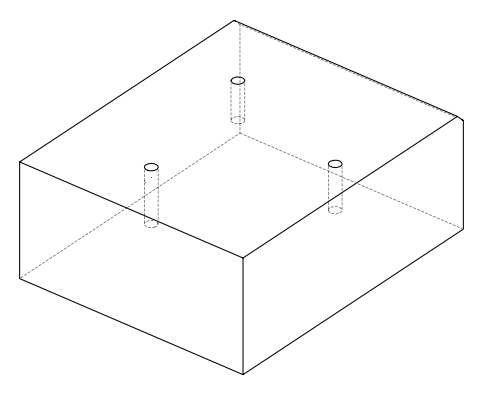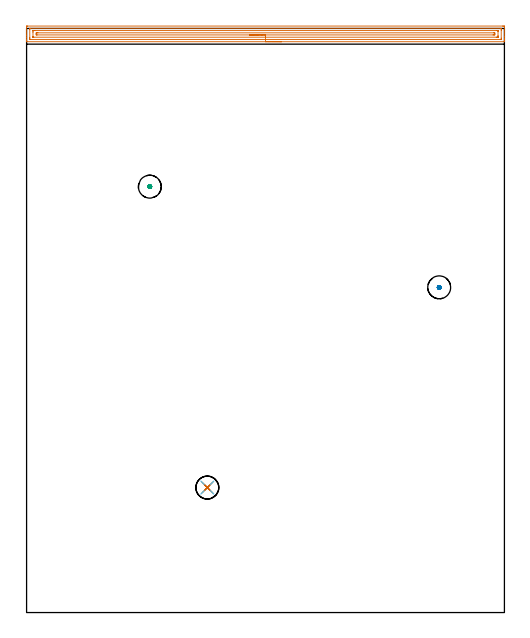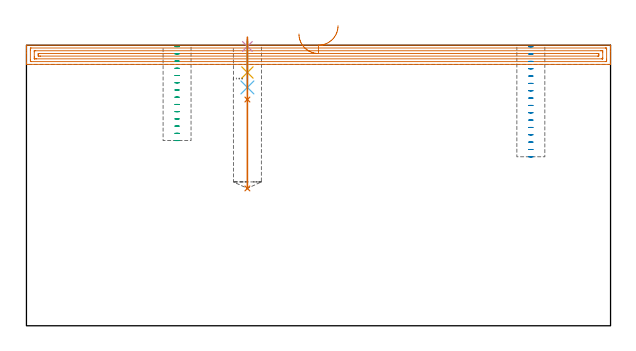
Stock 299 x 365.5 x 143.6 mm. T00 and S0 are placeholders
(PLAN: 7 operations, 5 tool changes, 11.7 min)
(1 AREA_MILL | FG_CHAMFER_SURFACE | UGT0205_001 | 9.78 min | 14360 mm3)
(2 MILL_BLIND_HOLE_FROM_SOLID_MATERIAL | STEP1POCKET | UGT0201_130 | Spiral | 0.71 min | 9172 mm3)
(3 MILL_BLIND_HOLE_FROM_SOLID_MATERIAL_1 | STEP1POCKET_1 | UGT0201_130 | Spiral | 0.62 min | 7838 mm3)
(4 SPOT_DRILL | STEP1POCKET_2 | NXT0321_9005460120000 | 0.03 min | 5 mm3)
(5 DRILL_BLIND_HOLE_INTO_CENTER | STEP1POCKET_2 | NXT0301_064 | 0.07 min | 862 mm3)
(6 DRILL_TO_ENLARGE_BLIND_HOLE | STEP1POCKET_2 | UGT0301_276 | 0.1 min | 2174 mm3)
(7 GUN_DRILL_BLIND_HOLE | STEP1POCKET_2 | UGT0307_011 | 0.44 min | 8389 mm3)
(TOOL UGT0205_001 | Chamfer Mill 20 x 3 x 45 deg. | D20 FL50 Z2)
(TOOL UGT0201_130 | Carbide End Mill 12.0 | D12 FL15 Z4)
(TOOL NXT0321_9005460120000 | NC Spot Drill, 142deg, 12mm, Carbide, Uncoated | D12 PA142 FL30 Z2)
(TOOL NXT0301_064 | Carbide Drill 9.3mm [860.1-0930-028A1-MM 2214] | D9.3 PA140 FL47 Z2)
(TOOL UGT0301_276 | Twist Drill 14.4 mm | D14.4 PA118 FL114 Z2)
(TOOL UGT0307_011 | Gun Drill 14.3 mm | D14.3 PA130 FL24 Z1)
(OP 1 AREA_MILL)
G17 G21 G94 G90
T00 M6
G54
G17 G0 G90 X159.5 Y357.2 S1061 M3
G43 Z153.6 H0
G94 G1 X159.462 Z152.728 F250.
X159.348 Z151.863
X159.159 Z151.012
X158.897 Z150.18
X158.563 Z149.374
X158.16 Z148.6
X157.692 Z147.864
X157.16 Z147.172
X156.571 Z146.529
X155.928 Z145.939
X155.236 Z145.408
X154.5 Z144.94
X153.726 Z144.537
X152.92 Z144.203
X152.088 Z143.941
X151.236 Z143.752
X150.372 Z143.638
X149.5 Z143.6
X0.182
X0.008 Y357.203 Z143.588
X0. Y357.216 Z143.575
Y357.592 Z143.208
Y357.847 Z142.953
Y358.565 Z142.23
Y359.808 Z140.989
Y361.216 Z139.579
Y366.256 Z134.542
X0.003 Y366.518 Z134.279
X0.009 Y366.992 Z133.806
X0.146 Y366.995 Z133.803
X0.629 Y367. Z133.8
X297.884
X298.371 Y366.999 Z133.801
X298.854 Y366.995 Z133.803
X298.991 Y366.992 Z133.806
X299. Y366.518 Z134.279
Y360.333 Z140.462
Y358.925 Z141.872
Y358.565 Z142.23
Y357.847 Z142.953
Y357.592 Z143.208
Y357.216 Z143.575
X298.992 Y357.203 Z143.588
X298.819 Y357.2 Z143.6
X149.5
Y358.614 Z142.186
X2.367 Y358.615 Z142.185
X2.024 Y358.621 Z142.179
X2.01 Y358.732 Z142.068
X2.002 Y358.975 Z141.825
X2. Y359.449 Z141.351
Y359.861 Z140.939
X2.001 Y364.751 Z136.049
X2.002 Y365.161 Z135.639
X2.01 Y365.568 Z135.232
X2.417 Y365.584 Z135.216
X2.467 Y365.585 Z135.215
X296.633
X296.976 Y365.579 Z135.221
X296.99 Y365.468 Z135.332
X296.998 Y365.225 Z135.575
X297. Y364.751 Z136.049
Y364.339 Z136.461
X296.999 Y359.449 Z141.351
X296.998 Y359.039 Z141.761
X296.99 Y358.632 Z142.168
X296.583 Y358.616 Z142.184
X296.533 Y358.615 Z142.185
X149.5 Y358.614 Z142.186
Y360.028 Z140.772
X4.513 Y360.029 Z140.771
X4.205 Y360.03 Z140.77
X4.103 Y360.032 Z140.768
X4.024 Y360.035 Z140.765
X4.01 Y360.041 Z140.759
X4.006 Y360.072 Z140.728
X4.003 Y360.13 Z140.67
X4.001 Y360.333 Z140.467
X4. Y360.536 Z140.264
Y363.186 Z137.614
X4.001 Y363.867 Z136.933
X4.003 Y364.067 Z136.733
X4.01 Y364.137 Z136.663
X4.021 Y364.165 Z136.635
X4.052 Y364.166 Z136.634
X4.205 Y364.169 Z136.631
X4.792 Y364.171 Z136.629
X5.099
X294.487
X294.795 Y364.17 Z136.63
X294.897 Y364.168 Z136.632
X294.976 Y364.165 Z136.635
X294.99 Y364.159 Z136.641
X294.994 Y364.128 Z136.672
X294.997 Y364.07 Z136.73
X294.999 Y363.867 Z136.933
X295. Y363.664 Z137.136
Y361.014 Z139.786
X294.999 Y360.333 Z140.467
X294.997 Y360.133 Z140.667
X294.99 Y360.064 Z140.737
X294.979 Y360.035 Z140.765
X294.948 Y360.034 Z140.766
X294.795 Y360.031 Z140.769
X294.208 Y360.029 Z140.771
X293.901
X149.5 Y360.028 Z140.772
Y361.443 Z139.357
X6.658
X6.131 Y361.448 Z139.352
X6.01 Y361.451 Z139.349
X6.005 Y361.66 Z139.14
X6. Y362.094 Z138.706
X6.006 Y362.539 Z138.261
X6.011 Y362.75 Z138.05
X6.226 Y362.754 Z138.046
X6.888 Y362.757 Z138.043
X7.117
X292.342
X292.868 Y362.752 Z138.048
X292.99 Y362.749 Z138.051
X292.995 Y362.54 Z138.26
X293. Y362.106 Z138.694
X292.994 Y361.661 Z139.139
X292.989 Y361.45 Z139.35
X292.774 Y361.446 Z139.354
X292.112 Y361.443 Z139.357
X291.883
X149.5
X148.628 Z139.395
X147.764 Z139.509
X146.912 Z139.698
X146.08 Z139.96
X145.274 Z140.294
X144.5 Z140.697
X143.764 Z141.166
X143.072 Z141.697
X142.429 Z142.286
X141.84 Z142.929
X141.308 Z143.622
X140.84 Z144.357
X140.437 Z145.131
X140.103 Z145.937
X139.841 Z146.769
X139.652 Z147.621
X139.538 Z148.486
X139.5 Z149.357
G0 Z153.6
M5
M2
(OP 2 MILL_BLIND_HOLE_FROM_SOLID_MATERIAL)
G17 G21 G94 G90
T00 M6
G54
G17 G0 G90 X258.2 Y203.5 S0 M3
G43 Z153.6 H0
Z142.844
G94 G3 X258.775 Y204.075 R0.575 F250.
X258.2 Y204.65 R0.575
X257.05 Y203.5 R1.15
X258.2 Y204.65 R-1.15
X257.625 Y204.075 R0.575
X258.2 Y203.5 R0.575
G0 Z139.088
G3 X258.775 Y204.075 R0.575
X258.2 Y204.65 R0.575
X257.05 Y203.5 R1.15
X258.2 Y204.65 R-1.15
X257.625 Y204.075 R0.575
X258.2 Y203.5 R0.575
G0 Z135.331
G3 X258.775 Y204.075 R0.575
X258.2 Y204.65 R0.575
X257.05 Y203.5 R1.15
X258.2 Y204.65 R-1.15
X257.625 Y204.075 R0.575
X258.2 Y203.5 R0.575
G0 Z131.575
G3 X258.775 Y204.075 R0.575
X258.2 Y204.65 R0.575
X257.05 Y203.5 R1.15
X258.2 Y204.65 R-1.15
X257.625 Y204.075 R0.575
X258.2 Y203.5 R0.575
G0 Z127.819
G3 X258.775 Y204.075 R0.575
X258.2 Y204.65 R0.575
X257.05 Y203.5 R1.15
X258.2 Y204.65 R-1.15
X257.625 Y204.075 R0.575
X258.2 Y203.5 R0.575
G0 Z124.063
G3 X258.775 Y204.075 R0.575
X258.2 Y204.65 R0.575
X257.05 Y203.5 R1.15
X258.2 Y204.65 R-1.15
X257.625 Y204.075 R0.575
X258.2 Y203.5 R0.575
G0 Z120.306
G3 X258.775 Y204.075 R0.575
X258.2 Y204.65 R0.575
X257.05 Y203.5 R1.15
X258.2 Y204.65 R-1.15
X257.625 Y204.075 R0.575
X258.2 Y203.5 R0.575
G0 Z116.55
G3 X258.775 Y204.075 R0.575
X258.2 Y204.65 R0.575
X257.05 Y203.5 R1.15
X258.2 Y204.65 R-1.15
X257.625 Y204.075 R0.575
X258.2 Y203.5 R0.575
G0 Z112.794
G3 X258.775 Y204.075 R0.575
X258.2 Y204.65 R0.575
X257.05 Y203.5 R1.15
X258.2 Y204.65 R-1.15
X257.625 Y204.075 R0.575
X258.2 Y203.5 R0.575
G0 Z109.038
G3 X258.775 Y204.075 R0.575
X258.2 Y204.65 R0.575
X257.05 Y203.5 R1.15
X258.2 Y204.65 R-1.15
X257.625 Y204.075 R0.575
X258.2 Y203.5 R0.575
G0 Z105.281
G3 X258.775 Y204.075 R0.575
X258.2 Y204.65 R0.575
X257.05 Y203.5 R1.15
X258.2 Y204.65 R-1.15
X257.625 Y204.075 R0.575
X258.2 Y203.5 R0.575
G0 Z101.525
G3 X258.775 Y204.075 R0.575
X258.2 Y204.65 R0.575
X257.05 Y203.5 R1.15
X258.2 Y204.65 R-1.15
X257.625 Y204.075 R0.575
X258.2 Y203.5 R0.575
G0 Z97.769
G3 X258.775 Y204.075 R0.575
X258.2 Y204.65 R0.575
X257.05 Y203.5 R1.15
X258.2 Y204.65 R-1.15
X257.625 Y204.075 R0.575
X258.2 Y203.5 R0.575
G0 Z94.013
G3 X258.775 Y204.075 R0.575
X258.2 Y204.65 R0.575
X257.05 Y203.5 R1.15
X258.2 Y204.65 R-1.15
X257.625 Y204.075 R0.575
X258.2 Y203.5 R0.575
G0 Z90.256
G3 X258.775 Y204.075 R0.575
X258.2 Y204.65 R0.575
X257.05 Y203.5 R1.15
X258.2 Y204.65 R-1.15
X257.625 Y204.075 R0.575
X258.2 Y203.5 R0.575
G0 Z86.5
G3 X258.775 Y204.075 R0.575
X258.2 Y204.65 R0.575
X257.05 Y203.5 R1.15
X258.2 Y204.65 R-1.15
X257.625 Y204.075 R0.575
X258.2 Y203.5 R0.575
G0 Z153.6
M5
M2
(OP 3 MILL_BLIND_HOLE_FROM_SOLID_MATERIAL_1)
G17 G21 G94 G90
T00 M6
G54
G17 G0 G90 X77.1 Y266.5 S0 M3
G43 Z153.6 H0
Z142.9
G94 G3 X77.675 Y267.075 R0.575 F250.
X77.1 Y267.65 R0.575
X75.95 Y266.5 R1.15
X77.1 Y267.65 R-1.15
X76.525 Y267.075 R0.575
X77.1 Y266.5 R0.575
G0 Z139.2
G3 X77.675 Y267.075 R0.575
X77.1 Y267.65 R0.575
X75.95 Y266.5 R1.15
X77.1 Y267.65 R-1.15
X76.525 Y267.075 R0.575
X77.1 Y266.5 R0.575
G0 Z135.5
G3 X77.675 Y267.075 R0.575
X77.1 Y267.65 R0.575
X75.95 Y266.5 R1.15
X77.1 Y267.65 R-1.15
X76.525 Y267.075 R0.575
X77.1 Y266.5 R0.575
G0 Z131.8
G3 X77.675 Y267.075 R0.575
X77.1 Y267.65 R0.575
X75.95 Y266.5 R1.15
X77.1 Y267.65 R-1.15
X76.525 Y267.075 R0.575
X77.1 Y266.5 R0.575
G0 Z128.1
G3 X77.675 Y267.075 R0.575
X77.1 Y267.65 R0.575
X75.95 Y266.5 R1.15
X77.1 Y267.65 R-1.15
X76.525 Y267.075 R0.575
X77.1 Y266.5 R0.575
G0 Z124.4
G3 X77.675 Y267.075 R0.575
X77.1 Y267.65 R0.575
X75.95 Y266.5 R1.15
X77.1 Y267.65 R-1.15
X76.525 Y267.075 R0.575
X77.1 Y266.5 R0.575
G0 Z120.7
G3 X77.675 Y267.075 R0.575
X77.1 Y267.65 R0.575
X75.95 Y266.5 R1.15
X77.1 Y267.65 R-1.15
X76.525 Y267.075 R0.575
X77.1 Y266.5 R0.575
G0 Z117.
G3 X77.675 Y267.075 R0.575
X77.1 Y267.65 R0.575
X75.95 Y266.5 R1.15
X77.1 Y267.65 R-1.15
X76.525 Y267.075 R0.575
X77.1 Y266.5 R0.575
G0 Z113.3
G3 X77.675 Y267.075 R0.575
X77.1 Y267.65 R0.575
X75.95 Y266.5 R1.15
X77.1 Y267.65 R-1.15
X76.525 Y267.075 R0.575
X77.1 Y266.5 R0.575
G0 Z109.6
G3 X77.675 Y267.075 R0.575
X77.1 Y267.65 R0.575
X75.95 Y266.5 R1.15
X77.1 Y267.65 R-1.15
X76.525 Y267.075 R0.575
X77.1 Y266.5 R0.575
G0 Z105.9
G3 X77.675 Y267.075 R0.575
X77.1 Y267.65 R0.575
X75.95 Y266.5 R1.15
X77.1 Y267.65 R-1.15
X76.525 Y267.075 R0.575
X77.1 Y266.5 R0.575
G0 Z102.2
G3 X77.675 Y267.075 R0.575
X77.1 Y267.65 R0.575
X75.95 Y266.5 R1.15
X77.1 Y267.65 R-1.15
X76.525 Y267.075 R0.575
X77.1 Y266.5 R0.575
G0 Z98.5
G3 X77.675 Y267.075 R0.575
X77.1 Y267.65 R0.575
X75.95 Y266.5 R1.15
X77.1 Y267.65 R-1.15
X76.525 Y267.075 R0.575
X77.1 Y266.5 R0.575
G0 Z94.8
G3 X77.675 Y267.075 R0.575
X77.1 Y267.65 R0.575
X75.95 Y266.5 R1.15
X77.1 Y267.65 R-1.15
X76.525 Y267.075 R0.575
X77.1 Y266.5 R0.575
G0 Z153.6
M5
M2
(OP 4 SPOT_DRILL)
G17 G21 G94 G90
T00 M6
G54
G17 G0 G90 X113.1 Y78.2 S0 M3
G43 Z153.6 H0
G94 G81 G98 Z142.985 F250. R146.6
G80
M5
M2
(OP 5 DRILL_BLIND_HOLE_INTO_CENTER)
G17 G21 G94 G90
T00 M6
G54
G17 G0 G90 X113.1 Y78.2 S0 M3
G43 Z153.6 H1
G94 G81 G98 Z129.65 F250. R145.6
G80
M5
M2
(OP 6 DRILL_TO_ENLARGE_BLIND_HOLE)
G17 G21 G94 G90
T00 M6
G54
G17 G0 G90 X113.1 Y78.2 S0 M3
G43 Z153.6 H0
G94 G81 G98 Z122. F250. R145.6
G80
M5
M2
(OP 7 GUN_DRILL_BLIND_HOLE)
G17 G21 G94 G90
T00 M6
G54
G17 G0 G90 X113.1 Y78.2 M8
G43 Z153.6 H0
Z147.746
S716 M3
G94 G1 Z115.812 F125. M26
G4 X.084
Z70.3 F250.
G4 X.084
G0 Z70.4
M5
M9
Z147.746
Z153.6
M2
